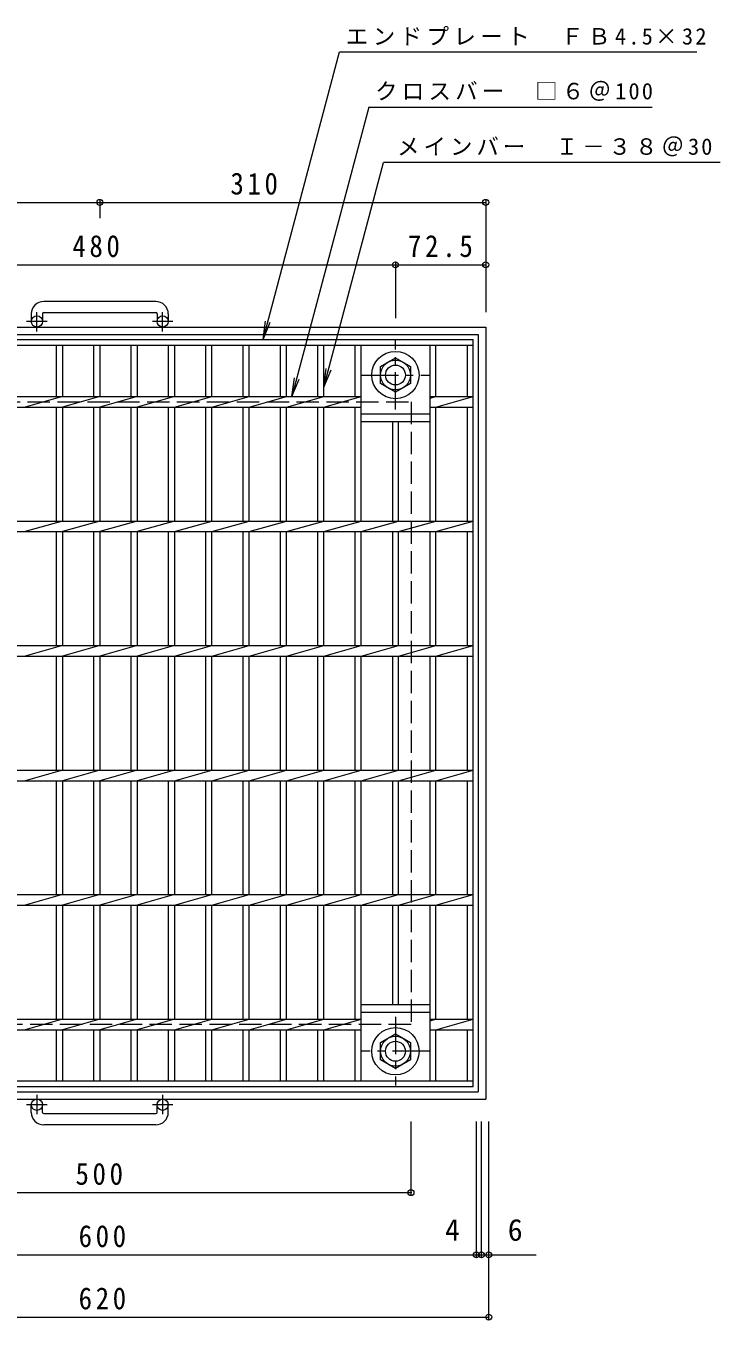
# Model space of a CAD drawing. Units: millimetres at full size, sheet at 1:6. Extents: x -837 to 1055, y -824 to 765.
# Drawn here: x -344 to 214, y -274 to 765 of the extents above; entities that cross this region are included whole.
import ezdxf
from ezdxf.enums import TextEntityAlignment as Align

# ---------------------------------------------------------------- set-up
doc = ezdxf.new("R2010")
doc.units = ezdxf.units.MM
doc.header["$LTSCALE"] = 6
doc.header["$PDMODE"] = 32
doc.header["$PDSIZE"] = 4.8
doc.linetypes.add('CHAIN1', pattern=[8, 5, -1, 1, -1])
doc.linetypes.add('DASHED3', pattern=[4, 3, -1])
for name, color, linetype, lineweight in [('E-1', 2, 'Continuous', 9), ('E-2', 3, 'Continuous', 9), ('E-4', 7, 'Continuous', 9), ('E-5', 7, 'Continuous', 9)]:
    doc.layers.add(name, color=color, linetype=linetype, lineweight=lineweight)
doc.styles.add('ＭＳ ゴシック', font='')
doc.styles.get('ＭＳ ゴシック').set_extended_font_data('MS Gothic')

msp = doc.modelspace()

# ---------------------------------------------------------------- linework, layer by layer
at = {"layer": 'E-1'}
for p, q in [((-239.632, 544.045), (-329.632, 544.045)), ((-339.632, 534.046), (-339.632, 527.945)), ((-330.632, 534.046), (-330.632, 527.945)), ((-329.632, 535.045), (-239.632, 535.045)), ((-238.632, 534.046), (-238.632, 527.945)), ((-229.632, 534.046), (-229.632, 527.945)), ((-594.632, 523.446), (25.368, 523.446)), ((25.368, 523.446), (25.368, -96.555)), ((-588.632, 517.445), (19.368, 517.445)), ((19.368, 517.445), (19.368, -90.554)), ((-588.632, -90.554), (19.368, -90.554)), ((-594.632, -96.555), (25.368, -96.555)), ((-339.632, -107.155), (-339.632, -101.054)), ((-330.632, -107.155), (-330.632, -101.054)), ((-238.632, -107.155), (-238.632, -101.054)), ((-229.632, -107.155), (-229.632, -101.054)), ((-329.632, -108.155), (-239.632, -108.155)), ((-239.632, -117.155), (-329.632, -117.155))]:
    msp.add_line(p, q, dxfattribs=at)
at = {"layer": 'E-1', "linetype": 'CHAIN1'}
for p, q in [((-335.132, 519.838), (-335.132, 535.435)), ((-234.132, 519.838), (-234.132, 535.435)), ((-326.969, 527.945), (-343.376, 527.945)), ((-225.969, 527.945), (-242.376, 527.945)), ((-47.132, 457.309), (-47.132, 512.582)), ((-74.768, 484.946), (-19.495, 484.946)), ((-47.132, -30.418), (-47.132, -85.691)), ((-19.496, -58.055), (-74.769, -58.055)), ((-335.132, -92.948), (-335.132, -108.544)), ((-234.132, -92.948), (-234.132, -108.544)), ((-326.969, -101.054), (-343.376, -101.054)), ((-225.969, -101.054), (-242.376, -101.054))]:
    msp.add_line(p, q, dxfattribs=at)
at = {"layer": 'E-1', "linetype": 'DASHED3'}
for p, q in [((-534.632, 463.445), (-34.632, 463.445)), ((-34.632, 463.445), (-34.632, -36.554)), ((-34.632, -36.554), (-534.632, -36.554))]:
    msp.add_line(p, q, dxfattribs=at)
at = {"layer": 'E-1'}
for points in [[(-35.132, 491.873), (-35.132, 478.017), (-47.132, 471.088), (-59.132, 478.017), (-59.132, 491.873), (-47.132, 498.802)], [(-59.132, -64.982), (-59.132, -51.126), (-47.132, -44.197), (-35.132, -51.126), (-35.132, -64.982), (-47.132, -71.911)]]:
    msp.add_lwpolyline(points, close=True, dxfattribs=at)
for centre, radius in [((-335.132, 527.945), 4.5), ((-234.132, 527.945), 4.5), ((-47.132, 484.946), 19), ((-47.132, 484.946), 12), ((-47.132, 484.946), 8), ((-47.132, -58.055), 19), ((-47.132, -58.055), 12), ((-47.132, -58.055), 8), ((-335.132, -101.054), 4.5), ((-234.132, -101.054), 4.5)]:
    msp.add_circle(centre, radius, dxfattribs=at)
for centre, radius, start, end in [((-329.632, 534.046), 10, 90, 180), ((-239.632, 534.046), 10, 0, 90), ((-329.632, 534.046), 1, 90, 180), ((-239.632, 534.046), 1, 0, 90), ((-329.632, -107.155), 10, 180, 270), ((-329.632, -107.155), 1, 180, 270), ((-239.632, -107.155), 10, 270, 0), ((-239.632, -107.155), 1, 270, 0)]:
    msp.add_arc(centre, radius, start, end, dxfattribs=at)
at = {"layer": 'E-2'}
for p, q in [((-584.632, 513.446), (15.368, 513.446)), ((15.368, -86.555), (15.368, 513.446)), ((-584.632, 508.946), (15.368, 508.946)), ((-319.632, 508.946), (-319.632, 467.685)), ((-314.632, 508.946), (-314.632, 467.685)), ((-289.632, 508.946), (-289.632, 467.685)), ((-284.632, 508.946), (-284.632, 467.685)), ((-259.632, 508.946), (-259.632, 467.685)), ((-254.632, 508.946), (-254.632, 467.685)), ((-229.632, 508.946), (-229.632, 467.685)), ((-224.632, 508.946), (-224.632, 467.685)), ((-199.632, 508.946), (-199.632, 467.685)), ((-194.632, 467.685), (-194.632, 508.946)), ((-169.632, 508.946), (-169.632, 467.685)), ((-164.632, 467.685), (-164.632, 508.946)), ((-139.632, 508.946), (-139.632, 467.685)), ((-134.632, 467.685), (-134.632, 508.946)), ((-109.632, 508.946), (-109.632, 467.685)), ((-104.632, 467.685), (-104.632, 508.946)), ((-79.632, 508.946), (-79.632, 467.685)), ((-74.632, 367.685), (-74.632, 508.946)), ((-19.632, 508.946), (-19.632, 367.685)), ((-14.632, 467.685), (-14.632, 508.946)), ((10.368, 508.946), (10.368, 467.685)), ((-499.632, 467.685), (-74.632, 467.685)), ((-314.632, 467.685), (-344.632, 459.206)), ((-284.632, 467.685), (-314.632, 459.206)), ((-254.632, 467.685), (-284.632, 459.206)), ((-224.632, 467.685), (-254.632, 459.206)), ((-224.632, 459.206), (-194.632, 467.685)), ((-194.632, 459.206), (-164.632, 467.685)), ((-164.632, 459.206), (-134.632, 467.685)), ((-134.632, 459.206), (-104.632, 467.685)), ((-104.632, 459.206), (-74.632, 467.685)), ((-19.632, 467.685), (15.368, 467.685)), ((-19.632, 466.272), (-14.632, 467.685)), ((-14.632, 459.206), (15.368, 467.685)), ((-499.632, 459.206), (-74.632, 459.206)), ((-319.632, 459.206), (-319.632, 367.685)), ((-314.632, 459.206), (-314.632, 367.685)), ((-289.632, 459.206), (-289.632, 367.685)), ((-284.632, 459.206), (-284.632, 367.685)), ((-259.632, 459.206), (-259.632, 367.685)), ((-254.632, 459.206), (-254.632, 367.685)), ((-229.632, 459.206), (-229.632, 367.685)), ((-224.632, 459.206), (-224.632, 367.685)), ((-199.632, 459.206), (-199.632, 367.685)), ((-194.632, 367.685), (-194.632, 459.206)), ((-169.632, 459.206), (-169.632, 367.685)), ((-164.632, 367.685), (-164.632, 459.206)), ((-139.632, 459.206), (-139.632, 367.685)), ((-134.632, 367.685), (-134.632, 459.206)), ((-109.632, 459.206), (-109.632, 367.685)), ((-104.632, 367.685), (-104.632, 459.206)), ((-79.632, 459.206), (-79.632, 367.685)), ((-19.632, 459.206), (15.368, 459.206)), ((-14.632, 367.685), (-14.632, 459.206)), ((10.368, 459.206), (10.368, 367.685)), ((-19.632, 453.445), (-74.632, 453.445)), ((-19.632, 447.446), (-74.632, 447.446)), ((-49.632, 447.446), (-49.632, 367.685)), ((-44.632, 367.685), (-44.632, 447.446)), ((-584.632, 367.685), (15.368, 367.685)), ((-314.632, 367.685), (-344.632, 359.205)), ((-284.632, 367.685), (-314.632, 359.205)), ((-254.632, 367.685), (-284.632, 359.205)), ((-224.632, 367.685), (-254.632, 359.205)), ((-224.632, 359.205), (-194.632, 367.685)), ((-194.632, 359.205), (-164.632, 367.685)), ((-164.632, 359.205), (-134.632, 367.685)), ((-134.632, 359.205), (-104.632, 367.685)), ((-104.632, 359.205), (-74.632, 367.685)), ((-74.632, 359.205), (-44.632, 367.685)), ((-44.632, 359.205), (-14.632, 367.685)), ((-14.632, 359.205), (15.368, 367.685)), ((-584.632, 359.205), (15.368, 359.205)), ((-319.632, 359.205), (-319.632, 267.685)), ((-314.632, 359.205), (-314.632, 267.685)), ((-289.632, 359.205), (-289.632, 267.685)), ((-284.632, 359.205), (-284.632, 267.685)), ((-259.632, 359.205), (-259.632, 267.685)), ((-254.632, 359.205), (-254.632, 267.685)), ((-229.632, 359.205), (-229.632, 267.685)), ((-224.632, 359.205), (-224.632, 267.685)), ((-199.632, 359.205), (-199.632, 267.685)), ((-194.632, 267.685), (-194.632, 359.205)), ((-169.632, 359.205), (-169.632, 267.685)), ((-164.632, 267.685), (-164.632, 359.205)), ((-139.632, 359.205), (-139.632, 267.685)), ((-134.632, 267.685), (-134.632, 359.205)), ((-109.632, 359.205), (-109.632, 267.685)), ((-104.632, 267.685), (-104.632, 359.205)), ((-79.632, 359.205), (-79.632, 267.685)), ((-74.632, 267.685), (-74.632, 359.205)), ((-49.632, 359.205), (-49.632, 267.685)), ((-44.632, 267.685), (-44.632, 359.205)), ((-19.632, 359.205), (-19.632, 267.685)), ((-14.632, 267.685), (-14.632, 359.205)), ((10.368, 359.205), (10.368, 267.685)), ((-584.632, 267.685), (15.368, 267.685)), ((-314.632, 267.685), (-344.632, 259.205)), ((-284.632, 267.685), (-314.632, 259.205)), ((-254.632, 267.685), (-284.632, 259.205)), ((-224.632, 267.685), (-254.632, 259.205)), ((-224.632, 259.205), (-194.632, 267.685)), ((-194.632, 259.205), (-164.632, 267.685)), ((-164.632, 259.205), (-134.632, 267.685)), ((-134.632, 259.205), (-104.632, 267.685)), ((-104.632, 259.205), (-74.632, 267.685)), ((-74.632, 259.205), (-44.632, 267.685)), ((-44.632, 259.205), (-14.632, 267.685)), ((-14.632, 259.205), (15.368, 267.685)), ((-584.632, 259.205), (15.368, 259.205)), ((-319.632, 259.205), (-319.632, 167.685)), ((-314.632, 259.205), (-314.632, 167.685)), ((-289.632, 259.205), (-289.632, 167.685)), ((-284.632, 259.205), (-284.632, 167.685)), ((-259.632, 259.205), (-259.632, 167.685)), ((-254.632, 259.205), (-254.632, 167.685)), ((-229.632, 259.205), (-229.632, 167.685)), ((-224.632, 259.205), (-224.632, 167.685)), ((-199.632, 259.205), (-199.632, 167.685)), ((-194.632, 167.685), (-194.632, 259.205)), ((-169.632, 259.205), (-169.632, 167.685)), ((-164.632, 167.685), (-164.632, 259.205)), ((-139.632, 259.205), (-139.632, 167.685)), ((-134.632, 167.685), (-134.632, 259.205)), ((-109.632, 259.205), (-109.632, 167.685)), ((-104.632, 167.685), (-104.632, 259.205)), ((-79.632, 259.205), (-79.632, 167.685)), ((-74.632, 167.685), (-74.632, 259.205)), ((-49.632, 259.205), (-49.632, 167.685)), ((-44.632, 167.685), (-44.632, 259.205)), ((-19.632, 259.205), (-19.632, 167.685)), ((-14.632, 167.685), (-14.632, 259.205)), ((10.368, 259.205), (10.368, 167.685)), ((-584.632, 167.685), (15.368, 167.685)), ((-314.632, 167.685), (-344.632, 159.205)), ((-284.632, 167.685), (-314.632, 159.205)), ((-254.632, 167.685), (-284.632, 159.205)), ((-224.632, 167.685), (-254.632, 159.205)), ((-224.632, 159.205), (-194.632, 167.685)), ((-194.632, 159.205), (-164.632, 167.685)), ((-164.632, 159.205), (-134.632, 167.685)), ((-134.632, 159.205), (-104.632, 167.685)), ((-104.632, 159.205), (-74.632, 167.685)), ((-74.632, 159.205), (-44.632, 167.685)), ((-44.632, 159.205), (-14.632, 167.685)), ((-14.632, 159.205), (15.368, 167.685)), ((-584.632, 159.205), (15.368, 159.205)), ((-319.632, 159.205), (-319.632, 67.685)), ((-314.632, 159.205), (-314.632, 67.685)), ((-289.632, 159.205), (-289.632, 67.685)), ((-284.632, 159.205), (-284.632, 67.685)), ((-259.632, 159.205), (-259.632, 67.685)), ((-254.632, 159.205), (-254.632, 67.685)), ((-229.632, 159.205), (-229.632, 67.685)), ((-224.632, 159.205), (-224.632, 67.685)), ((-199.632, 159.205), (-199.632, 67.685)), ((-194.632, 67.685), (-194.632, 159.205)), ((-169.632, 159.205), (-169.632, 67.685)), ((-164.632, 67.685), (-164.632, 159.205)), ((-139.632, 159.205), (-139.632, 67.685)), ((-134.632, 67.685), (-134.632, 159.205)), ((-109.632, 159.205), (-109.632, 67.685)), ((-104.632, 67.685), (-104.632, 159.205)), ((-79.632, 159.205), (-79.632, 67.685)), ((-74.632, 67.685), (-74.632, 159.205)), ((-49.632, 159.205), (-49.632, 67.685)), ((-44.632, 67.685), (-44.632, 159.205)), ((-19.632, 159.205), (-19.632, 67.685)), ((-14.632, 67.685), (-14.632, 159.205)), ((10.368, 159.205), (10.368, 67.685)), ((-584.632, 67.685), (15.368, 67.685)), ((-314.632, 67.685), (-344.632, 59.205)), ((-284.632, 67.685), (-314.632, 59.205)), ((-254.632, 67.685), (-284.632, 59.205)), ((-224.632, 67.685), (-254.632, 59.205)), ((-224.632, 59.205), (-194.632, 67.685)), ((-194.632, 59.205), (-164.632, 67.685)), ((-164.632, 59.205), (-134.632, 67.685)), ((-134.632, 59.205), (-104.632, 67.685)), ((-104.632, 59.205), (-74.632, 67.685)), ((-74.632, 59.205), (-44.632, 67.685)), ((-44.632, 59.205), (-14.632, 67.685)), ((-14.632, 59.205), (15.368, 67.685)), ((-584.632, 59.205), (15.368, 59.205)), ((-319.632, 59.205), (-319.632, -32.314)), ((-314.632, 59.205), (-314.632, -32.314)), ((-289.632, 59.205), (-289.632, -32.314)), ((-284.632, 59.205), (-284.632, -32.314)), ((-259.632, 59.205), (-259.632, -32.314)), ((-254.632, 59.205), (-254.632, -32.314)), ((-229.632, 59.205), (-229.632, -32.314)), ((-224.632, 59.205), (-224.632, -32.314)), ((-199.632, 59.205), (-199.632, -32.314)), ((-194.632, -32.314), (-194.632, 59.205)), ((-169.632, 59.205), (-169.632, -32.314)), ((-164.632, -32.314), (-164.632, 59.205)), ((-139.632, 59.205), (-139.632, -32.314)), ((-134.632, -32.314), (-134.632, 59.205)), ((-109.632, 59.205), (-109.632, -32.314)), ((-104.632, -32.314), (-104.632, 59.205)), ((-79.632, 59.205), (-79.632, -32.314)), ((-74.632, -82.055), (-74.632, 59.205)), ((-49.632, 59.205), (-49.632, -20.555)), ((-44.632, -20.555), (-44.632, 59.205)), ((-19.632, 59.205), (-19.632, -82.055)), ((-14.632, -32.314), (-14.632, 59.205)), ((10.368, 59.205), (10.368, -32.314)), ((-74.632, -20.555), (-19.632, -20.555)), ((-74.632, -26.554), (-19.632, -26.554)), ((-499.632, -32.314), (-74.632, -32.314)), ((-499.632, -40.795), (-74.632, -40.795)), ((-314.632, -32.314), (-344.632, -40.795)), ((-319.632, -40.795), (-319.632, -82.055)), ((-284.632, -32.314), (-314.632, -40.795)), ((-314.632, -40.795), (-314.632, -82.055)), ((-289.632, -40.795), (-289.632, -82.055)), ((-254.632, -32.314), (-284.632, -40.795)), ((-284.632, -40.795), (-284.632, -82.055)), ((-259.632, -40.795), (-259.632, -82.055)), ((-224.632, -32.314), (-254.632, -40.795)), ((-254.632, -40.795), (-254.632, -82.055)), ((-229.632, -40.795), (-229.632, -82.055)), ((-224.632, -40.795), (-194.632, -32.314)), ((-224.632, -40.795), (-224.632, -82.055)), ((-199.632, -40.795), (-199.632, -82.055)), ((-194.632, -40.795), (-164.632, -32.314)), ((-194.632, -82.055), (-194.632, -40.795)), ((-169.632, -40.795), (-169.632, -82.055)), ((-164.632, -40.795), (-134.632, -32.314)), ((-164.632, -82.055), (-164.632, -40.795)), ((-139.632, -40.795), (-139.632, -82.055)), ((-134.632, -40.795), (-104.632, -32.314)), ((-134.632, -82.055), (-134.632, -40.795)), ((-109.632, -40.795), (-109.632, -82.055)), ((-104.632, -40.795), (-74.632, -32.314)), ((-104.632, -82.055), (-104.632, -40.795)), ((-79.632, -40.795), (-79.632, -82.055)), ((-19.632, -33.728), (-14.632, -32.314)), ((-19.632, -32.314), (15.368, -32.314)), ((-19.632, -40.795), (15.368, -40.795)), ((-14.632, -40.795), (15.368, -32.314)), ((-14.632, -82.055), (-14.632, -40.795)), ((10.368, -40.795), (10.368, -82.055)), ((15.368, -82.055), (-584.632, -82.055)), ((15.368, -86.555), (-584.632, -86.555))]:
    msp.add_line(p, q, dxfattribs=at)
at = {"layer": 'E-4'}
for p, q in [((-594.632, 623.599), (-284.632, 623.599)), ((-284.632, 625.399), (-284.632, 611.014)), ((-284.632, 623.599), (25.368, 623.599)), ((25.368, 625.399), (25.368, 535.446)), ((-527.132, 573.445), (-47.132, 573.445)), ((-47.132, 575.245), (-47.132, 530.582)), ((-47.132, 573.445), (25.368, 573.445)), ((-34.632, -173.354), (-34.632, -114.554)), ((17.868, -223.354), (17.868, -114.554)), ((21.868, -223.354), (21.868, -114.554)), ((27.868, -273.354), (27.868, -114.554)), ((-534.632, -171.554), (-34.632, -171.554)), ((-582.132, -221.554), (17.868, -221.554)), ((17.868, -221.554), (21.868, -221.554)), ((21.868, -221.554), (66.033, -221.554)), ((-592.132, -271.554), (27.868, -271.554))]:
    msp.add_line(p, q, dxfattribs=at)
for p in [(-284.632, 623.599), (25.368, 623.599), (-47.132, 573.445), (25.368, 573.445), (-34.632, -171.554), (17.868, -221.554), (21.868, -221.554), (27.868, -221.554), (27.868, -271.554)]:
    msp.add_point(p, dxfattribs=at)
at = {"layer": 'E-5'}
for p, q in [((-153.424, 513.445), (-91.945, 744.558)), ((-91.945, 744.558), (194.85, 744.558)), ((-68.456, 700.059), (159.106, 700.059)), ((-104.632, 475.185), (-56.749, 655.559)), ((213.678, 655.559), (-56.749, 655.559)), ((-153.424, 513.445), (-151.466, 528.317)), ((-153.424, 513.445), (-147.684, 527.303)), ((-104.632, 475.185), (-102.674, 490.057)), ((-104.632, 475.185), (-98.892, 489.043)), ((-130.278, 467.685), (-124.562, 481.554))]:
    msp.add_line(p, q, dxfattribs=at)
msp.add_lwpolyline([(-68.456, 700.059), (-130.278, 467.685), (-128.346, 482.56)], dxfattribs=at)

# ---------------------------------------------------------------- texts
at = {"layer": 'E-4', "color": 2, "style": 'ＭＳ ゴシック'}
for s, p in [('4', (-7.356, -215.554)), ('6', (43.099, -215.554))]:
    msp.add_text(s, height=17.6, dxfattribs=at).set_placement(p, align=Align.BOTTOM_LEFT)
at = {"layer": 'E-4', "color": 2, "char_height": 17.6, "attachment_point": 7, "style": 'ＭＳ ゴシック'}
for s, insert in [('\\T1.27;\\W0.9;310', (-179.684, 629.599)), ('\\T1.27;\\W0.9;480', (-306.632, 579.445)), ('\\T1.28;\\W0.9;72.5', (-37.132, 579.445)), ('\\T1.27;\\W0.9;500', (-304.132, -165.554)), ('\\T1.27;\\W0.9;600', (-301.632, -215.554)), ('\\T1.27;\\W0.9;620', (-301.632, -265.554))]:
    msp.add_mtext(s, dxfattribs=dict(at, insert=insert))
at = {"layer": 'E-5', "char_height": 13.2, "attachment_point": 7, "style": 'ＭＳ ゴシック'}
for s, insert in [('\\T1.2;エンドプレート\u3000ＦＢ4.5×32', (-86.945, 749.558)), ('\\T1.19;クロスバー\u3000□６＠100', (-63.456, 705.059)), ('\\T1.18;メインバー\u3000Ｉ－３８＠30', (-45.822, 660.559))]:
    msp.add_mtext(s, dxfattribs=dict(at, insert=insert))

doc.saveas('drawing.dxf')
